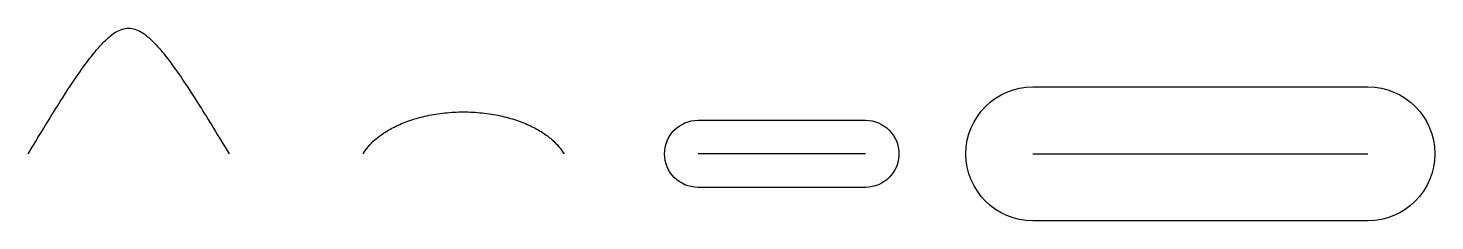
# Model space of a CAD drawing. Header units: millimetres. Extents: x 0 to 210, y -10 to 19.
import ezdxf

# ---------------------------------------------------------------- set-up
doc = ezdxf.new("R2010")
doc.units = ezdxf.units.MM
doc.layers.get('0').update_dxf_attribs({"linetype": 'CONTINUOUS'})

msp = doc.modelspace()

# ---------------------------------------------------------------- linework, layer by layer
for p, q in [((125, 0), (100, 0)), ((150, 0), (200, 0))]:
    msp.add_line(p, q)
for points in [[(200, -10), (150, -10, -1), (150, 10), (200, 10, -1)], [(100, 5), (125, 5, -1), (125, -5), (100, -5, -1)]]:
    msp.add_lwpolyline(points, format="xyb", close=True)
for points, weights in [([(0, 0), (15, 25), (30, 0)], [1, 3, 1]), ([(50, 0), (65, 25), (80, 0)], [1, 0.333333333333, 1])]:
    msp.add_rational_spline(points, weights, degree=2)

doc.saveas('drawing.dxf')
